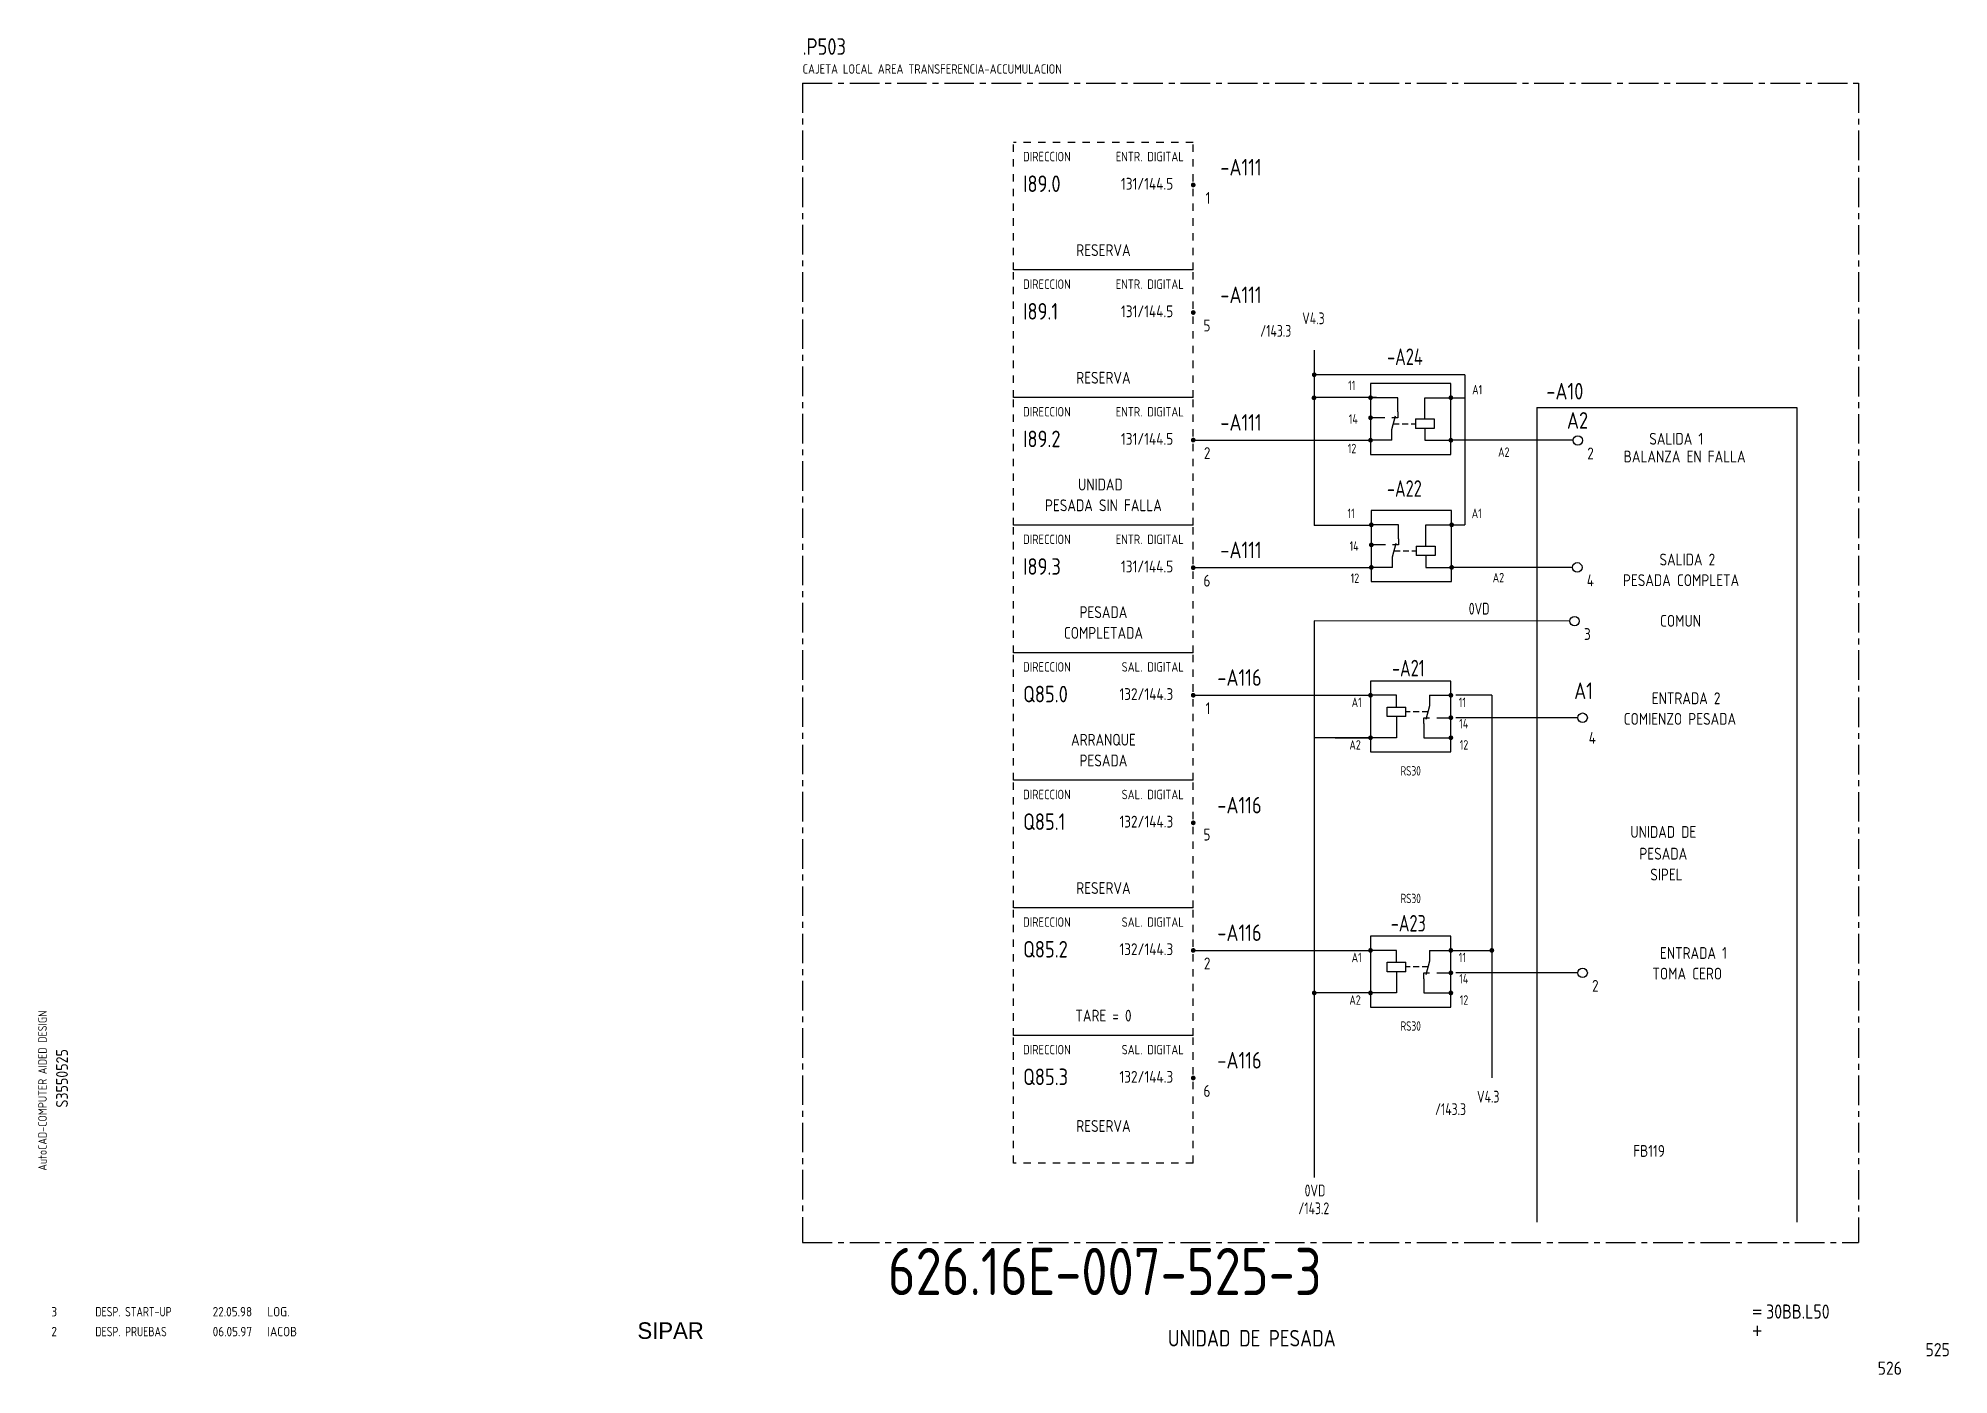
# Model space of a CAD drawing. Extents: x 10 to 414, y 6 to 289.
import ezdxf
from ezdxf.enums import TextEntityAlignment as Align

# ---------------------------------------------------------------- set-up
doc = ezdxf.new("R2010")
doc.units = 0
doc.header["$LTSCALE"] = 5
doc.header["$MEASUREMENT"] = 0
for name, pattern in [('CENTER', [2, 1.25, -0.25, 0.25, -0.25]), ('HIDDEN', [0.375, 0.25, -0.125]), ('HIDDEN1', [0.625, 0.3125, -0.3125])]:
    doc.linetypes.add(name, pattern=pattern)
doc.layers.get('0').update_dxf_attribs({"linetype": 'CONTINUOUS'})
doc.layers.add('3', color=3, linetype='CONTINUOUS')
doc.layers.add('CART', color=7, linetype='CONTINUOUS')
doc.styles.add('DIN', font='DIN.shx', dxfattribs={"width": 0.85})
doc.styles.add('N', font='ROMANS', dxfattribs={"width": 0.85, "height": 3})
doc.styles.add('SIMPLEX', font='SIMPLEX', dxfattribs={"width": 0.85})
doc.styles.add('X', font='UNIV.SHX', dxfattribs={"height": 3.5})

# ---------------------------------------------------------------- blocks, each defined once
blk = doc.blocks.new('B5-3')
at = {"linetype": 'Continuous', "const_width": 0.5}
blk.add_lwpolyline([(-0.25, 0, 1), (0.25, 0, 1)], format="xyb", close=True, dxfattribs=at)
blk = doc.blocks.new('NORM')
at = {"color": 7}
blk.add_circle((1, 0), 1, dxfattribs=at)
at = {"color": 7, "style": 'SIMPLEX', "flags": 9}
for tag, p in [('QUADRO', (-6.5, 4)), ('SEZIONE', (-6.5, 2.5)), ('NUMO', (-6.5, 1)), ('NUMM', (-6.5, -0.5)), ('NOTEM', (-6.5, -2)), ('NOTEV', (-6.5, -3.5)), ('UTENZA', (-6.5, -5)), ('RIP', (-6.5, -6.5)), ('RAGGIO', (-6.5, -8))]:
    blk.add_attdef(tag, p, '', height=1, dxfattribs=at)
at = {"color": 7, "style": 'SIMPLEX', "width": 0.85, "flags": 8}
blk.add_attdef('NUMI', (2.5, 0.5), '', height=2.5, dxfattribs=at)
at = {"color": 3, "style": 'SIMPLEX', "flags": 8}
blk.add_attdef('MORSETTIERA', (2.5, -2.5), '', height=2, dxfattribs=at)
blk = doc.blocks.new('REV2')
at = {"color": 3, "style": 'DIN'}
for s, width, p in [('2', 0.9, (12.45, 13.79)), ('DESP. PRUEBAS', 0.8, (21.76, 13.79)), ('06.05.97', 0.9, (46.59, 13.79)), ('IACOB', 0.9, (58.16, 13.79))]:
    blk.add_text(s, height=2, dxfattribs=dict(at, width=width)).set_placement(p)
blk = doc.blocks.new('DESP')
at = {"color": 3, "style": 'DIN'}
for s, width, p in [('3', 0.9, (7.45, 13.02)), ('DESP. START-UP', 0.8, (16.76, 13.02)), ('22.05.98', 0.9, (41.59, 13.02)), ('LOG.', 0.9, (53.16, 13.02))]:
    blk.add_text(s, height=2, dxfattribs=dict(at, width=width)).set_placement(p)

msp = doc.modelspace()

# ---------------------------------------------------------------- linework, layer by layer
at = {"color": 3, "linetype": 'CENTER'}
for p, q in [((171.42, 279), (171.42, 33.63)), ((171.42, 279), (316.27, 279)), ((316.27, 279), (394.88, 278.97)), ((394.88, 278.97), (394.88, 33.63)), ((171.42, 33.63), (394.88, 33.63))]:
    msp.add_line(p, q, dxfattribs=at)
at = {"linetype": 'HIDDEN1'}
for p, q in [((254.09, 266.46), (216.09, 266.46)), ((216.09, 239.46), (216.09, 266.46)), ((254.09, 239.46), (254.09, 266.46)), ((254.09, 239.46), (216.09, 239.46)), ((216.09, 212.46), (216.09, 239.46)), ((254.09, 212.46), (254.09, 239.46)), ((254.09, 212.46), (216.09, 212.46)), ((216.09, 185.46), (216.09, 212.46)), ((254.09, 185.46), (254.09, 212.46)), ((254.09, 185.46), (216.09, 185.46)), ((216.09, 158.46), (216.09, 185.46)), ((254.09, 158.46), (254.09, 185.46)), ((216.09, 131.46), (216.09, 158.46)), ((254.09, 131.46), (254.09, 158.46)), ((254.09, 131.46), (216.09, 131.46)), ((216.09, 104.46), (216.09, 131.46)), ((254.09, 104.46), (254.09, 131.46)), ((216.09, 77.46), (216.09, 104.46)), ((254.09, 104.46), (216.09, 104.46)), ((254.09, 77.46), (254.09, 104.46)), ((216.09, 50.46), (216.09, 77.46)), ((254.09, 50.46), (254.09, 77.46)), ((254.09, 50.46), (216.09, 50.46))]:
    msp.add_line(p, q, dxfattribs=at)
at = {"linetype": 'Continuous'}
for p, q in [((254.09, 239.46), (216.09, 239.46)), ((279.69, 222.5), (279.69, 185.35)), ((311.54, 217.27), (279.69, 217.27)), ((311.54, 217.27), (311.54, 185.53)), ((254.09, 212.46), (216.09, 212.46)), ((292.85, 212.47), (279.69, 212.47)), ((326.81, 210.34), (381.81, 210.34)), ((326.81, 210.34), (326.81, 37.92)), ((381.81, 210.34), (381.81, 37.92)), ((294.61, 208.18), (292.11, 208.18)), ((301.11, 207.93), (301.11, 205.93)), ((301.11, 207.93), (305.11, 207.93)), ((303.11, 207.93), (303.11, 209.43)), ((305.11, 207.93), (305.11, 205.93)), ((305.11, 205.93), (301.11, 205.93)), ((303.11, 205.93), (303.11, 203.43)), ((254.09, 185.46), (216.09, 185.46)), ((291.6, 185.35), (279.69, 185.35)), ((303.28, 181.03), (303.28, 182.53)), ((294.78, 181.28), (292.28, 181.28)), ((301.28, 181.03), (301.28, 179.03)), ((301.28, 181.03), (305.28, 181.03)), ((305.28, 179.03), (301.28, 179.03)), ((303.28, 179.03), (303.28, 176.53)), ((305.28, 181.03), (305.28, 179.03)), ((279.7, 165.18), (279.7, 140.46)), ((254.09, 158.46), (216.09, 158.46)), ((295.11, 146.96), (299.11, 146.96)), ((295.11, 144.96), (295.11, 146.96)), ((297.11, 146.96), (297.11, 149.46)), ((299.11, 144.96), (299.11, 146.96)), ((317.28, 149.46), (317.28, 68.46)), ((299.11, 144.96), (295.11, 144.96)), ((297.11, 144.96), (297.11, 143.46)), ((305.61, 144.71), (308.11, 144.71)), ((279.7, 140.46), (279.7, 47.38)), ((291.61, 140.46), (279.7, 140.46)), ((254.09, 131.46), (216.09, 131.46)), ((254.09, 104.46), (216.09, 104.46)), ((297.11, 92.96), (297.11, 95.46)), ((308.86, 95.46), (317.03, 95.46)), ((295.11, 90.96), (295.11, 92.96)), ((295.11, 92.96), (299.11, 92.96)), ((299.11, 90.96), (295.11, 90.96)), ((297.11, 90.96), (297.11, 89.46)), ((299.11, 90.96), (299.11, 92.96)), ((305.61, 90.71), (308.11, 90.71)), ((291.61, 86.46), (279.7, 86.46)), ((254.09, 77.46), (216.09, 77.46))]:
    msp.add_line(p, q, dxfattribs=at)
at = {"color": 3}
for p, q in [((308.61, 215.43), (291.61, 215.43)), ((291.61, 215.43), (291.61, 200.43)), ((308.61, 200.43), (308.61, 215.43)), ((291.61, 200.43), (308.61, 200.43)), ((308.78, 188.53), (291.78, 188.53)), ((291.78, 188.53), (291.78, 173.53)), ((308.78, 173.53), (308.78, 188.53)), ((291.78, 173.53), (308.78, 173.53)), ((291.61, 152.46), (291.61, 137.46)), ((308.61, 152.46), (291.61, 152.46)), ((308.61, 137.46), (308.61, 152.46)), ((291.61, 137.46), (308.61, 137.46)), ((308.61, 98.46), (291.61, 98.46)), ((291.61, 98.46), (291.61, 83.46)), ((308.61, 83.46), (308.61, 98.46)), ((291.61, 83.46), (308.61, 83.46))]:
    msp.add_line(p, q, dxfattribs=at)
for p, q in [((297.36, 212.43), (291.61, 212.43)), ((297.36, 209.43), (297.36, 212.43)), ((303.11, 212.43), (308.61, 212.43)), ((303.11, 209.43), (303.11, 212.43)), ((308.61, 212.43), (311.54, 212.43)), ((296.11, 205.68), (296.89, 208.58)), ((297.36, 208.18), (296.11, 208.18)), ((297.36, 209.43), (297.36, 208.18)), ((254.34, 203.46), (291.86, 203.46)), ((296.11, 203.43), (291.61, 203.43)), ((296.11, 203.43), (296.11, 205.68)), ((303.11, 203.43), (308.61, 203.43)), ((334.42, 203.43), (308.61, 203.43)), ((297.53, 185.53), (291.78, 185.53)), ((297.53, 182.53), (297.53, 185.53)), ((297.53, 182.53), (297.53, 181.28)), ((303.28, 185.53), (308.78, 185.53)), ((303.28, 182.53), (303.28, 185.53)), ((308.78, 185.53), (311.54, 185.53)), ((296.28, 178.78), (297.05, 181.68)), ((297.53, 181.28), (296.28, 181.28)), ((296.28, 176.53), (296.28, 178.78)), ((254.34, 176.5), (291.86, 176.5)), ((296.28, 176.53), (291.78, 176.53)), ((303.28, 176.53), (308.78, 176.53)), ((334.33, 176.53), (308.53, 176.53)), ((333.79, 165.17), (279.7, 165.18)), ((254.09, 149.46), (291.61, 149.46)), ((297.11, 149.46), (291.61, 149.46)), ((304.11, 147.21), (303.33, 144.31)), ((304.11, 149.46), (308.61, 149.46)), ((304.11, 149.46), (304.11, 147.21)), ((317.28, 149.46), (309.68, 149.46)), ((297.11, 143.46), (297.11, 140.46)), ((302.86, 144.71), (304.11, 144.71)), ((302.86, 143.46), (302.86, 144.71)), ((302.86, 143.46), (302.86, 140.46)), ((335.49, 144.71), (309.68, 144.71)), ((284.16, 140.46), (291.61, 140.46)), ((297.11, 140.46), (291.61, 140.46)), ((302.86, 140.46), (308.61, 140.46)), ((254.09, 95.46), (291.61, 95.46)), ((297.11, 95.46), (291.61, 95.46)), ((304.11, 93.21), (303.33, 90.31)), ((304.11, 95.46), (308.61, 95.46)), ((304.11, 95.46), (304.11, 93.21)), ((297.11, 89.46), (297.11, 86.46)), ((302.86, 90.71), (304.11, 90.71)), ((302.86, 89.46), (302.86, 90.71)), ((302.86, 89.46), (302.86, 86.46)), ((335.49, 90.71), (309.68, 90.71)), ((297.11, 86.46), (291.61, 86.46)), ((302.86, 86.46), (308.61, 86.46))]:
    msp.add_line(p, q)
at = {"linetype": 'HIDDEN'}
for p, q in [((296.45, 206.93), (301.11, 206.93)), ((296.61, 180.03), (301.28, 180.03)), ((303.78, 145.96), (299.11, 145.96)), ((303.78, 91.96), (299.11, 91.96))]:
    msp.add_line(p, q, dxfattribs=at)
at = {"linetype": 'Continuous', "const_width": 0.5}
for points in [[(279.44, 217.28, -1), (279.94, 217.28, -1)], [(279.39, 212.4, -1), (279.89, 212.4, -1)], [(291.36, 212.43, -1), (291.86, 212.43, -1)], [(308.36, 212.43, -1), (308.86, 212.43, -1)], [(291.36, 208.18, -1), (291.86, 208.18, -1)], [(291.36, 203.43, -1), (291.86, 203.43, -1)], [(308.36, 203.43, -1), (308.86, 203.43, -1)], [(291.53, 185.53, -1), (292.03, 185.53, -1)], [(308.53, 185.53, -1), (309.03, 185.53, -1)], [(291.53, 181.28, -1), (292.03, 181.28, -1)], [(291.53, 176.53, -1), (292.03, 176.53, -1)], [(308.53, 176.53, -1), (309.03, 176.53, -1)], [(291.86, 149.46, -1), (291.36, 149.46, -1)], [(308.86, 149.46, -1), (308.36, 149.46, -1)], [(308.86, 144.71, -1), (308.36, 144.71, -1)], [(291.86, 140.46, -1), (291.36, 140.46, -1)], [(308.86, 140.46, -1), (308.36, 140.46, -1)], [(291.86, 95.46, -1), (291.36, 95.46, -1)], [(308.86, 95.46, -1), (308.36, 95.46, -1)], [(317.03, 95.46, 1), (317.53, 95.46, 1)], [(308.86, 90.71, -1), (308.36, 90.71, -1)], [(279.45, 86.46, 1), (279.95, 86.46, 1)], [(291.86, 86.46, -1), (291.36, 86.46, -1)], [(308.86, 86.46, -1), (308.36, 86.46, -1)]]:
    msp.add_lwpolyline(points, format="xyb", close=True, dxfattribs=at)

# ---------------------------------------------------------------- block references
at = {"xscale": -1}
for p in [(254.09, 257.46), (254.09, 230.46), (254.09, 203.46), (254.09, 176.46), (254.09, 149.46), (254.09, 122.46), (254.09, 95.46), (254.09, 68.46)]:
    msp.add_blockref('B5-3', p, dxfattribs=at)
at = {"linetype": 'Continuous'}
for name, p in [('NORM', (334.48, 203.39)), ('NORM', (334.37, 176.53)), ('NORM', (333.79, 165.16)), ('NORM', (335.49, 144.71)), ('NORM', (335.49, 90.71)), ('DESP', (5, 4.98)), ('REV2', (0, 0))]:
    msp.add_blockref(name, p, dxfattribs=at)

# ---------------------------------------------------------------- texts
at = {"color": 3, "style": 'DIN', "width": 0.85}
for s, p in [('.P503', (171.42, 285)), ('I89.0', (218.09, 255.96)), ('I89.1', (218.09, 228.96)), ('I89.2', (218.09, 201.96)), ('I89.3', (218.09, 174.96)), ('Q85.0', (218.09, 147.96)), ('Q85.1', (218.09, 120.96)), ('Q85.2', (218.09, 93.96)), ('Q85.3', (218.09, 66.96))]:
    msp.add_text(s, height=3.5, dxfattribs=at).set_placement(p)
at = {"style": 'DIN'}
for s, height, width, p in [('CAJETA LOCAL AREA TRANSFERENCIA-ACCUMULACION', 2, 0.85, (171.42, 281)), ('V4.3', 2.5, 0.75, (277.15, 227.98)), ('/143.3', 2.5, 0.75, (268.26, 225.34)), ('2', 2.5, 0.85, (337.48, 199.39)), ('4', 2.5, 0.85, (337.37, 172.53)), ('0VD', 2.5, 0.75, (312.4, 166.53)), ('3', 2.5, 0.85, (336.79, 161.16)), ('4', 2.5, 0.85, (337.79, 139.21)), ('2', 2.5, 0.85, (338.49, 86.71)), ('V4.3', 2.5, 0.75, (314.14, 63.26)), ('/143.3', 2.5, 0.75, (305.25, 60.62)), ('0VD', 2.5, 0.75, (277.67, 43.4)), ('/143.2', 2.5, 0.75, (276.33, 39.63))]:
    msp.add_text(s, height=height, dxfattribs=dict(at, width=width)).set_placement(p)
at = {"color": 1, "style": 'DIN'}
for s, width, p in [('DIRECCION', 0.85, (218.09, 262.46)), ('DIRECCION', 0.85, (218.09, 235.46)), ('A1', 0.8, (313.12, 213.13)), ('DIRECCION', 0.85, (218.09, 208.46)), ('A2', 0.8, (318.6, 199.91)), ('A1', 0.8, (313.02, 186.93)), ('DIRECCION', 0.85, (218.09, 181.46)), ('A2', 0.8, (317.46, 173.35)), ('DIRECCION', 0.85, (218.09, 154.46)), ('A1', 0.8, (287.61, 146.96)), ('A2', 0.8, (287.13, 137.96)), ('DIRECCION', 0.85, (218.09, 127.46)), ('DIRECCION', 0.85, (218.09, 100.46)), ('A1', 0.8, (287.61, 92.96)), ('A2', 0.8, (287.13, 83.96)), ('DIRECCION', 0.85, (218.09, 73.46))]:
    msp.add_text(s, height=2, dxfattribs=dict(at, width=width)).set_placement(p)
for s, width, p in [('ENTR. DIGITAL', 0.85, (252.09, 262.46)), ('ENTR. DIGITAL', 0.85, (252.09, 235.46)), ('11', 0.8, (288.4, 214.02)), ('ENTR. DIGITAL', 0.85, (252.09, 208.46)), ('14', 0.8, (288.92, 206.94)), ('12', 0.8, (288.6, 200.68)), ('11', 0.8, (288.27, 186.95)), ('ENTR. DIGITAL', 0.85, (252.09, 181.46)), ('14', 0.8, (289.09, 180.04)), ('12', 0.8, (289.21, 173.23)), ('SAL. DIGITAL', 0.85, (252.09, 154.46)), ('11', 0.8, (311.81, 146.96)), ('14', 0.8, (312.29, 142.46)), ('12', 0.8, (312.29, 137.96)), ('SAL. DIGITAL', 0.85, (252.09, 127.46)), ('SAL. DIGITAL', 0.85, (252.09, 100.46)), ('11', 0.8, (311.81, 92.96)), ('14', 0.8, (312.29, 88.46)), ('12', 0.8, (312.29, 83.96)), ('SAL. DIGITAL', 0.85, (252.09, 73.46))]:
    msp.add_text(s, height=2, dxfattribs=dict(at, width=width)).set_placement(p, align=Align.RIGHT)
at = {"color": 3, "style": 'DIN', "width": 0.85}
for s, p in [('-A111', (268.57, 259.46)), ('-A111', (268.57, 232.46)), ('-A111', (268.57, 205.46)), ('-A111', (268.57, 178.46)), ('-A116', (268.57, 151.46)), ('-A116', (268.57, 124.46)), ('-A116', (268.57, 97.46)), ('-A116', (268.57, 70.46))]:
    msp.add_text(s, height=3.5, dxfattribs=at).set_placement(p, align=Align.RIGHT)
at = {"style": 'DIN', "width": 0.85}
for s, p in [('131/144.5', (249.85, 256.46)), ('1', (257.73, 253.46)), ('131/144.5', (249.85, 229.46)), ('5', (257.73, 226.46)), ('131/144.5', (249.85, 202.46)), ('2', (257.73, 199.46)), ('131/144.5', (249.85, 175.46)), ('6', (257.73, 172.46)), ('132/144.3', (249.85, 148.46)), ('1', (257.73, 145.46)), ('132/144.3', (249.85, 121.46)), ('5', (257.73, 118.72)), ('132/144.3', (249.85, 94.46)), ('2', (257.73, 91.46)), ('132/144.3', (249.85, 67.46)), ('6', (257.73, 64.46))]:
    msp.add_text(s, height=2.5, dxfattribs=at).set_placement(p, align=Align.RIGHT)
at = {"style": 'DIN'}
for s, height, width, p in [('RESERVA', 2.5, 0.85, (235.09, 242.41)), ('RESERVA', 2.5, 0.85, (235.09, 215.41)), ('SALIDA 1 ', 2.5, 0.85, (356.95, 202.49)), ('BALANZA EN FALLA', 2.5, 0.85, (358.09, 198.73)), ('UNIDAD ', 2.5, 0.85, (235.09, 192.8)), ('PESADA SIN FALLA', 2.5, 0.85, (235.09, 188.41)), ('SALIDA 2 ', 2.5, 0.85, (359.3, 176.93)), ('PESADA COMPLETA', 2.5, 0.85, (357.33, 172.56)), ('PESADA', 2.5, 0.85, (235.09, 165.8)), ('COMUN', 2.5, 0.85, (357.21, 163.96)), ('COMPLETADA', 2.5, 0.85, (235.09, 161.41)), ('ENTRADA 2 ', 2.5, 0.85, (359.04, 147.57)), ('COMIENZO PESADA', 2.5, 0.85, (357.08, 143.21)), ('ARRANQUE', 2.5, 0.85, (235.09, 138.8)), ('PESADA', 2.5, 0.85, (235.09, 134.41)), ('RS30', 2, 0.75, (300.11, 132.46)), ('UNIDAD DE', 2.5, 0.85, (353.57, 119.28)), ('PESADA', 2.5, 0.85, (353.57, 114.68)), ('RESERVA', 2.5, 0.85, (235.09, 107.41)), ('SIPEL', 2.5, 0.85, (354.23, 110.26)), ('RS30', 2, 0.75, (300.11, 105.46)), ('ENTRADA 1 ', 2.5, 0.85, (360.59, 93.66)), ('TOMA CERO', 2.5, 0.85, (358.63, 89.3)), ('TARE = 0', 2.5, 0.85, (235.09, 80.41)), ('RS30', 2, 0.75, (300.11, 78.46)), ('RESERVA', 2.5, 0.85, (235.09, 57.05)), ('FB119', 2.5, 0.85, (350.55, 51.77))]:
    msp.add_text(s, height=height, dxfattribs=dict(at, width=width)).set_placement(p, align=Align.CENTER)
at = {"color": 3, "style": 'DIN'}
for s, width, p in [('-A24', 0.75, (298.89, 219.35)), ('-A10', 0.85, (332.73, 212.05)), ('A2', 0.85, (335.42, 205.88)), ('-A22', 0.75, (298.77, 191.47)), ('-A21', 0.75, (299.61, 153.46)), ('A1', 0.85, (336.69, 148.67)), ('-A23', 0.75, (299.61, 99.46))]:
    msp.add_text(s, height=3.5, dxfattribs=dict(at, width=width)).set_placement(p, align=Align.CENTER)
at = {"color": 2, "insert": (189.47, 32.51), "char_height": 10, "width": 111.0411, "attachment_point": 1, "style": 'DIN'}
msp.add_mtext('626.16E-007-525-3', dxfattribs=at)
at = {"layer": '3', "color": 2, "style": 'DIN', "width": 0.85}
msp.add_text('UNIDAD DE PESADA', height=3.5, dxfattribs=at).set_placement((266.5, 11.64), align=Align.CENTER)
at = {"layer": 'CART', "color": 1, "style": 'DIN', "width": 0.9}
msp.add_text('AutoCAD-COMPUTER AIDED DESIGN', height=1.8, rotation=90, dxfattribs=at).set_placement((11.47, 48.84))
at = {"layer": 'CART', "color": 3, "style": 'N', "width": 0.85}
for s, p in [('=', (372.24, 17.91)), ('+', (372.24, 13.87))]:
    msp.add_text(s, height=2.5, dxfattribs=at).set_placement(p)
at = {"layer": 'CART', "color": 3, "style": 'DIN', "width": 0.9, "flags": 1}
msp.add_attdef('S3550525', text='', height=2.5, rotation=90, dxfattribs=at).set_placement((15.95, 68.38), align=Align.CENTER)
at = {"layer": 'CART', "color": 3, "style": 'DIN', "width": 0.85}
msp.add_attdef('30BB.L50', text='', height=3, dxfattribs=at).set_placement((375.33, 16.63), align=Align.BOTTOM_LEFT)
at = {"layer": 'CART', "color": 6, "style": 'X', "flags": 1}
msp.add_attdef('SIPAR', text='', height=3.5, dxfattribs=at).set_placement((143.5, 15), align=Align.MIDDLE)
at = {"layer": 'CART', "color": 2, "style": 'DIN', "width": 0.9, "flags": 1}
msp.add_attdef('525', text='', height=2.8, dxfattribs=at).set_placement((414.2, 9.56), align=Align.RIGHT)
at = {"layer": 'CART', "color": 7, "style": 'DIN', "width": 0.9, "flags": 1}
msp.add_attdef('526', (398.93, 5.65), '', height=2.8, dxfattribs=at)

doc.saveas('drawing.dxf')
